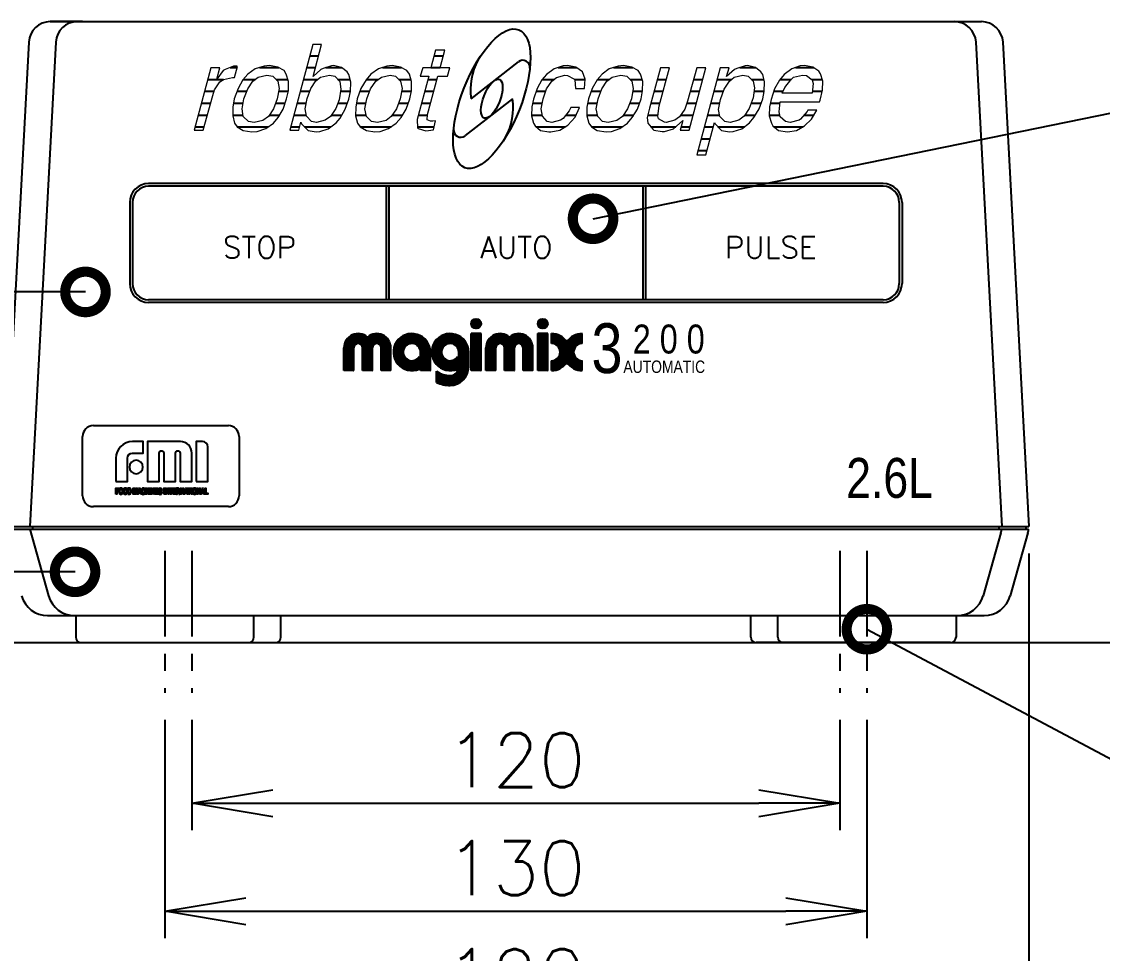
# Model space of a CAD drawing. Extents: x 115 to 2025, y 0 to 1377.
# Drawn here: x 290.4 to 490.5, y 107.9 to 280.5 of the extents above; entities that cross this region are included whole.
import ezdxf

# ---------------------------------------------------------------- set-up
doc = ezdxf.new("R2010")
doc.units = 0
doc.header["$LTSCALE"] = 0.5
doc.header["$PDMODE"] = 3
doc.linetypes.add('CENTER', pattern=[50.8, 31.75, -6.35, 6.35, -6.35])
doc.layers.get('0').update_dxf_attribs({"linetype": 'CONTINUOUS'})
doc.layers.get('DEFPOINTS').update_dxf_attribs({"linetype": 'CONTINUOUS'})
doc.layers.add('DANMEN', color=7, linetype='CONTINUOUS')
doc.layers.add('SUNPOU', color=7, linetype='CONTINUOUS')
doc.styles.add('BIGFONT', font='romans.shx', dxfattribs={"bigfont": 'bigfont'})
doc.styles.get("Standard").update_dxf_attribs({"font": 'ROMANS', "bigfont": 'EXTFONT.shx'})
doc.styles.add('STYLE1', font='swiss.ttf', dxfattribs={"bigfont": 'bigfont.shx'})
doc.dimstyles.get("Standard").update_dxf_attribs({"dimscale": 5, "dimtxt": 2, "dimasz": 3, "dimexe": 1, "dimexo": 1, "dimgap": 0.6, "dimtad": 3, "dimdec": 0, "dimzin": 1, "dimdsep": 46, "dimtxsty": 'STANDARD', "dimblk1": 'OPEN', "dimblk2": 'OPEN', "dimsah": 1, "dimcen": 1.5, "dimclrd": 7, "dimclre": 7, "dimclrt": 7, "dimadec": 0, "dimazin": 0, "dimtfac": 1, "dimtdec": 0, "dimtmove": 0, "dimatfit": 0, "dimldrblk": 'DOTSMALL', "dimfxl": 1, "dimtvp": 1, "dimtolj": 1, "dimtzin": 0, "dimarcsym": 0})
pattern_1 = [(45, (-3487.99966, 164.08559), (-0.067882251, 0.067882251), [])]

# ---------------------------------------------------------------- blocks, each defined once
blk = doc.blocks.new('_OPEN')
at = {"color": 0, "linetype": 'ByBlock'}
for p, q in [((-1, 0.167), (0, 0)), ((0, 0), (-1, -0.167)), ((0, 0), (-1, 0))]:
    blk.add_line(p, q, dxfattribs=at)
blk = doc.blocks.new('*D18')
at = {"layer": 'DEFPOINTS', "color": 0}
for p in [(286.91, 186.97), (476.9, 186.97), (476.9, 95.73)]:
    blk.add_point(p, dxfattribs=at)
at = {"layer": 'SUNPOU', "color": 7, "lineweight": -2}
for p, q in [((286.91, 181.97), (286.91, 90.73)), ((476.9, 181.97), (476.9, 90.73)), ((301.91, 95.73), (461.9, 95.73))]:
    blk.add_line(p, q, dxfattribs=at)
at = {"layer": 'SUNPOU', "color": 7, "lineweight": -2, "xscale": 15, "yscale": 15, "zscale": 15, "rotation": 180}
blk.add_blockref('_OPEN', (286.91, 95.73), dxfattribs=at)
at = {"layer": 'SUNPOU', "color": 7, "lineweight": -2, "xscale": 15, "yscale": 15, "zscale": 15}
blk.add_blockref('_OPEN', (476.9, 95.73), dxfattribs=at)
at = {"layer": 'SUNPOU', "color": 7, "insert": (381.9, 103.73), "char_height": 10, "attachment_point": 5}
blk.add_mtext('\\A1;190', dxfattribs=at)
blk = doc.blocks.new('_DotSmall')
at = {"color": 0, "linetype": 'ByBlock', "const_width": 0.5}
blk.add_lwpolyline([(-0.0625, 0, 1), (0.0625, 0, 1)], format="xyb", close=True, dxfattribs=at)
blk = doc.blocks.new('*D25')
at = {"layer": 'DEFPOINTS', "color": 0}
for p in [(316.9, 156.15), (446.9, 156.15), (446.9, 115.73)]:
    blk.add_point(p, dxfattribs=at)
at = {"layer": 'SUNPOU', "color": 7, "lineweight": -2}
for p, q in [((316.9, 151.15), (316.9, 110.73)), ((446.9, 151.15), (446.9, 110.73)), ((331.9, 115.73), (431.9, 115.73))]:
    blk.add_line(p, q, dxfattribs=at)
at = {"layer": 'SUNPOU', "color": 7, "lineweight": -2, "xscale": 15, "yscale": 15, "zscale": 15, "rotation": 180}
blk.add_blockref('_OPEN', (316.9, 115.73), dxfattribs=at)
at = {"layer": 'SUNPOU', "color": 7, "lineweight": -2, "xscale": 15, "yscale": 15, "zscale": 15}
blk.add_blockref('_OPEN', (446.9, 115.73), dxfattribs=at)
at = {"layer": 'SUNPOU', "color": 7, "insert": (381.9, 123.73), "char_height": 10, "attachment_point": 5}
blk.add_mtext('\\A1;130', dxfattribs=at)
blk = doc.blocks.new('*D28')
at = {"layer": 'DEFPOINTS', "color": 0}
for p in [(321.9, 156.15), (441.9, 156.15), (441.9, 135.73)]:
    blk.add_point(p, dxfattribs=at)
at = {"layer": 'SUNPOU', "color": 7, "lineweight": -2}
for p, q in [((321.9, 151.15), (321.9, 130.73)), ((441.9, 151.15), (441.9, 130.73)), ((336.9, 135.73), (426.9, 135.73))]:
    blk.add_line(p, q, dxfattribs=at)
at = {"layer": 'SUNPOU', "color": 7, "lineweight": -2, "xscale": 15, "yscale": 15, "zscale": 15, "rotation": 180}
blk.add_blockref('_OPEN', (321.9, 135.73), dxfattribs=at)
at = {"layer": 'SUNPOU', "color": 7, "lineweight": -2, "xscale": 15, "yscale": 15, "zscale": 15}
blk.add_blockref('_OPEN', (441.9, 135.73), dxfattribs=at)
at = {"layer": 'SUNPOU', "color": 7, "insert": (381.9, 143.73), "char_height": 10, "attachment_point": 5}
blk.add_mtext('\\A1;120', dxfattribs=at)

msp = doc.modelspace()

# ---------------------------------------------------------------- hatches: boundary and pattern name
h = msp.add_hatch()
h.set_pattern_fill('ANSI31', color=2, scale=0.768, style=0)
h.set_pattern_definition(pattern_1)
h.paths.add_polyline_path([(375.45, 224.53, 1), (373.62, 224.53, 1)])
h = msp.add_hatch()
h.set_pattern_fill('ANSI31', color=2, scale=0.768, style=0)
h.set_pattern_definition(pattern_1)
h.paths.add_polyline_path([(387.8, 224.53, 1), (385.97, 224.53, 1)])
h = msp.add_hatch()
h.set_pattern_fill('ANSI31', color=2, scale=0.768, style=0)
h.set_pattern_definition(pattern_1)
h.paths.add_polyline_path([(356.93, 220.07), (356.93, 215.84), (358.76, 215.84), (358.76, 220.07, 0.641408), (354.41, 222.06, 0.641408), (350.07, 220.07), (350.07, 215.84), (351.9, 215.84), (351.9, 220.07, -1), (353.5, 220.07), (353.5, 215.84), (355.33, 215.84), (355.33, 220.07, -1)])
h = msp.add_hatch()
h.set_pattern_fill('ANSI31', color=2, scale=0.768, style=0)
h.set_pattern_definition(pattern_1)
h.paths.add_polyline_path([(364.24, 219.27), (364.24, 215.84), (366.07, 215.84), (366.07, 219.27, 3.353267), (364.02, 216.13), (364.02, 218.45, -7.347209)])
h = msp.add_hatch()
h.set_pattern_fill('ANSI31', color=2, scale=0.768, style=0)
h.set_pattern_definition(pattern_1)
h.paths.add_polyline_path([(371.11, 216.13), (371.11, 218.45, -7.347209), (371.33, 219.27), (371.33, 216.53, -0.414214), (369.73, 214.93, -0.155597), (367.22, 215.73), (367.22, 213.63, 0.10529), (369.73, 213.1, 0.210473), (372.26, 214.21), (372.26, 221.59, 1.944141)])
h.paths.add_polyline_path([(372.26, 214.21, 0.187403), (373.16, 216.53), (373.16, 219.27, 0.187403), (372.26, 221.59)])
h = msp.add_hatch()
h.set_pattern_fill('ANSI31', color=2, scale=0.768, style=0)
h.set_pattern_definition(pattern_1)
h.paths.add_polyline_path([(375.45, 222.7), (373.62, 222.7), (373.62, 215.84), (375.45, 215.84)])
h = msp.add_hatch()
h.set_pattern_fill('ANSI31', color=2, scale=0.768, style=0)
h.set_pattern_definition(pattern_1)
h.paths.add_polyline_path([(383.23, 220.07), (383.23, 215.84), (385.05, 215.84), (385.05, 220.07, 0.641408), (380.71, 222.06, 0.641408), (376.36, 220.07), (376.36, 215.84), (378.19, 215.84), (378.19, 220.07, -1), (379.8, 220.07), (379.8, 215.84), (381.62, 215.84), (381.62, 220.07, -1)])
h = msp.add_hatch()
h.set_pattern_fill('ANSI31', color=2, scale=0.768, style=0)
h.set_pattern_definition(pattern_1)
h.paths.add_polyline_path([(387.8, 222.7), (385.97, 222.7), (385.97, 215.84), (387.8, 215.84)])
h = msp.add_hatch()
h.set_pattern_fill('ANSI31', color=2, scale=0.768, style=0)
h.set_pattern_definition(pattern_1)
h.paths.add_polyline_path([(388.49, 217.67), (388.49, 215.84, 0.251381), (391.34, 217.37, 0.251381), (394.2, 215.84), (394.2, 217.67, -1), (394.2, 220.87), (394.2, 222.7, 0.251381), (391.34, 221.17, 0.251381), (388.49, 222.7), (388.49, 220.87, -1)])

# ---------------------------------------------------------------- linework, layer by layer
at = {"color": 2}
for p, q in [((295.69, 280.47), (468.11, 280.47)), ((301.64, 280.47), (295.69, 280.47)), ((291.7, 276.68), (286.9, 186.97)), ((296.7, 276.68), (291.9, 186.97)), ((467.1, 276.68), (471.9, 186.97)), ((472.1, 276.68), (476.9, 186.97)), ((343.75, 274.15), (345.38, 274.15)), ((366.76, 274.15), (368.45, 274.15)), ((373.6, 266.19), (382.38, 273.04)), ((328.99, 271.95), (330.3, 271.95)), ((334.44, 271.95), (338.02, 271.95)), ((343.16, 271.95), (344.81, 271.95)), ((346.73, 271.95), (349.69, 271.95)), ((357.2, 271.95), (360.75, 271.95)), ((366.17, 271.95), (367.85, 271.95)), ((389.71, 271.95), (393.15, 271.95)), ((399.99, 271.95), (403.57, 271.95)), ((423.34, 271.95), (426.3, 271.95)), ((433.65, 271.95), (437.06, 271.95)), ((324.84, 269.76), (327.77, 269.76)), ((331.41, 269.76), (333.63, 269.76)), ((337.51, 269.76), (339.67, 269.76)), ((342.57, 269.76), (345.19, 269.76)), ((348.93, 269.76), (351.2, 269.76)), ((354.21, 269.76), (356.42, 269.76)), ((360.24, 269.76), (362.47, 269.76)), ((365.59, 269.76), (367.28, 269.76)), ((386.78, 269.76), (388.97, 269.76)), ((392.76, 269.76), (394.75, 269.76)), ((397.03, 269.76), (399.18, 269.76)), ((403.06, 269.76), (405.29, 269.76)), ((408.06, 269.76), (409.75, 269.76)), ((414.8, 269.76), (416.49, 269.76)), ((419.12, 269.76), (421.84, 269.76)), ((425.52, 269.76), (427.82, 269.76)), ((430.81, 269.76), (432.85, 269.76)), ((436.69, 269.76), (438.62, 269.76)), ((324.25, 267.56), (326.02, 267.56)), ((330.28, 267.56), (332.05, 267.56)), ((337.95, 267.56), (339.77, 267.56)), ((341.98, 267.56), (343.71, 267.56)), ((349.44, 267.56), (351.26, 267.56)), ((353.03, 267.56), (354.8, 267.56)), ((360.74, 267.56), (362.56, 267.56)), ((365, 267.56), (366.69, 267.56)), ((381.28, 266.19), (372.5, 259.35)), ((385.67, 267.56), (387.44, 267.56)), ((395.85, 267.56), (397.62, 267.56)), ((403.51, 267.56), (405.32, 267.56)), ((407.47, 267.56), (409.17, 267.56)), ((414.2, 267.56), (415.9, 267.56)), ((418.54, 267.56), (420.31, 267.56)), ((426.02, 267.56), (427.87, 267.56)), ((429.67, 267.56), (431.39, 267.56)), ((436.81, 267.56), (438.61, 267.56)), ((323.66, 265.37), (325.37, 265.37)), ((329.6, 265.37), (331.38, 265.37)), ((337.41, 265.37), (339.17, 265.37)), ((341.39, 265.37), (343.08, 265.37)), ((348.93, 265.37), (350.72, 265.37)), ((352.39, 265.37), (354.14, 265.37)), ((360.2, 265.37), (361.96, 265.37)), ((364.41, 265.37), (366.11, 265.37)), ((385, 265.37), (386.78, 265.37)), ((395.18, 265.37), (396.97, 265.37)), ((402.99, 265.37), (404.79, 265.37)), ((406.87, 265.37), (408.58, 265.37)), ((413.57, 265.37), (415.31, 265.37)), ((417.95, 265.37), (419.65, 265.37)), ((425.48, 265.37), (427.3, 265.37)), ((429.01, 265.37), (430.81, 265.37)), ((323.07, 263.17), (324.77, 263.17)), ((329.47, 263.17), (331.39, 263.17)), ((336.27, 263.17), (338.18, 263.17)), ((340.81, 263.17), (343.06, 263.17)), ((347.74, 263.17), (349.69, 263.17)), ((352.21, 263.17), (354.17, 263.17)), ((359.01, 263.17), (360.93, 263.17)), ((363.82, 263.17), (365.54, 263.17)), ((384.78, 263.17), (386.76, 263.17)), ((391.14, 263.17), (393.05, 263.17)), ((395.02, 263.17), (396.99, 263.17)), ((401.82, 263.17), (403.75, 263.17)), ((406.33, 263.17), (408.2, 263.17)), ((412.45, 263.17), (414.72, 263.17)), ((417.36, 263.17), (419.59, 263.17)), ((424.3, 263.17), (426.26, 263.17)), ((428.82, 263.17), (430.76, 263.17)), ((435.26, 263.17), (437.09, 263.17)), ((322.48, 260.98), (324.17, 260.98)), ((330.32, 260.98), (336.05, 260.98)), ((340.22, 260.98), (341.84, 260.98)), ((342.74, 260.98), (347.64, 260.98)), ((353.12, 260.98), (358.78, 260.98)), ((363.66, 260.98), (366.76, 260.98)), ((385.64, 260.98), (391.02, 260.98)), ((395.94, 260.98), (401.6, 260.98)), ((406.89, 260.98), (411.5, 260.98)), ((412.51, 260.98), (414.13, 260.98)), ((416.77, 260.98), (418.47, 260.98)), ((419.32, 260.98), (424.22, 260.98)), ((429.69, 260.98), (435.06, 260.98)), ((416.19, 258.78), (417.88, 258.78)), ((415.6, 256.59), (417.29, 256.59)), ((449.9, 250.47), (313.9, 250.47)), ((449.9, 249.97), (313.9, 249.97)), ((357.9, 249.97), (357.9, 228.97)), ((358.4, 249.97), (358.4, 228.97)), ((405.4, 249.97), (405.4, 228.97)), ((405.9, 249.97), (405.9, 228.97)), ((310.4, 246.97), (310.4, 231.97)), ((310.9, 246.97), (310.9, 231.97)), ((452.9, 246.97), (452.9, 231.97)), ((453.4, 246.97), (453.4, 231.97)), ((449.9, 228.97), (313.9, 228.97)), ((449.9, 228.47), (313.9, 228.47)), ((373.62, 215.84), (373.62, 222.7)), ((375.45, 222.7), (373.62, 222.7)), ((375.45, 215.84), (375.45, 222.7)), ((385.97, 215.84), (385.97, 222.7)), ((387.8, 222.7), (385.97, 222.7)), ((387.8, 215.84), (387.8, 222.7)), ((388.49, 220.87), (388.49, 222.7)), ((394.2, 220.87), (394.2, 222.7)), ((350.07, 215.84), (350.07, 220.07)), ((351.9, 215.84), (351.9, 220.07)), ((353.5, 215.84), (353.5, 220.07)), ((355.33, 215.84), (355.33, 220.07)), ((356.93, 215.84), (356.93, 220.07)), ((358.76, 215.84), (358.76, 220.07)), ((364.02, 216.13), (364.02, 218.45)), ((364.24, 215.84), (364.24, 219.27)), ((366.07, 215.84), (366.07, 219.27)), ((371.11, 216.13), (371.11, 218.45)), ((371.33, 216.53), (371.33, 219.27)), ((373.16, 216.53), (373.16, 219.27)), ((376.36, 215.84), (376.36, 220.07)), ((378.19, 215.84), (378.19, 220.07)), ((379.8, 215.84), (379.8, 220.07)), ((381.62, 215.84), (381.62, 220.07)), ((383.23, 215.84), (383.23, 220.07)), ((385.05, 215.84), (385.05, 220.07)), ((388.49, 215.84), (388.49, 217.67)), ((394.2, 215.84), (394.2, 217.67)), ((351.9, 215.84), (350.07, 215.84)), ((355.33, 215.84), (353.5, 215.84)), ((358.76, 215.84), (356.93, 215.84)), ((366.07, 215.84), (364.24, 215.84)), ((367.22, 213.63), (367.22, 215.73)), ((375.45, 215.84), (373.62, 215.84)), ((378.19, 215.84), (376.36, 215.84)), ((381.62, 215.84), (379.8, 215.84)), ((385.05, 215.84), (383.23, 215.84)), ((387.8, 215.84), (385.97, 215.84)), ((303.66, 205.66), (328.66, 205.66)), ((301.66, 192.66), (301.66, 203.66)), ((330.66, 203.66), (330.66, 192.66)), ((328.66, 190.66), (303.66, 190.66)), ((286.91, 186.97), (476.9, 186.97)), ((286.95, 186.47), (476.85, 186.47)), ((291.9, 186.47), (295.38, 174.12)), ((471.72, 185.81), (468.43, 174.12)), ((476.72, 185.81), (473.43, 174.12)), ((295.19, 170.47), (468.61, 170.47)), ((300.4, 170.47), (300.4, 166.47)), ((333.4, 166.47), (333.4, 170.47)), ((338.4, 166.47), (338.4, 170.47)), ((425.4, 166.47), (425.4, 170.47)), ((430.4, 166.47), (430.4, 170.47)), ((463.4, 170.47), (463.4, 166.47)), ((147.73, 165.47), (986.17, 165.47)), ((301.4, 165.47), (337.4, 165.47)), ((462.4, 165.47), (426.4, 165.47))]:
    msp.add_line(p, q, dxfattribs=at)
at = {"color": 2, "lineweight": 0}
for points in [[(345.93, 276.24), (344.31, 276.24), (340.06, 260.39), (341.68, 260.39), (342.08, 261.88), (342.22, 261.54), (343.16, 260.53), (343.43, 260.33), (344.92, 260.06), (345.59, 260.12), (347.14, 260.6), (348.63, 261.74), (349.37, 262.62), (350.31, 264.24), (350.99, 266.13), (351.26, 267.54), (351.32, 269.23), (350.99, 270.65), (350.65, 271.18), (349.64, 271.99), (348.15, 272.33), (347.75, 272.26), (346.2, 271.79), (345.79, 271.59), (344.38, 270.31)], [(365.76, 270.38), (363.6, 262.35), (363.66, 260.8), (363.8, 260.66), (365.22, 260.26), (366.63, 260.46), (367.04, 262.08), (366.5, 262.01), (366.09, 262.01), (365.49, 262.28), (365.55, 263.29), (367.44, 270.38), (369.26, 270.38), (369.67, 271.93), (367.85, 271.93), (368.72, 275.16), (367.04, 275.16), (366.16, 271.93), (364.68, 271.93), (364.2, 270.38)], [(330.22, 272.2), (329.61, 272.2), (328.06, 271.59), (327.72, 271.39), (326.51, 269.84), (327.05, 271.93), (325.43, 271.93), (322.33, 260.39), (324.01, 260.39), (325.76, 266.8), (326.1, 267.81), (327.11, 269.3), (327.79, 269.77), (329.41, 270.11), (329.81, 270.11), (330.35, 272.13)], [(336.28, 272.33), (335.27, 272.2), (333.65, 271.72), (332.24, 270.71), (331.36, 269.7), (330.49, 268.08), (329.74, 266.19), (329.47, 264.64), (329.47, 263.02), (329.81, 261.68), (330.28, 261), (331.43, 260.33), (332.98, 260.06), (333.99, 260.12), (335.61, 260.66), (337.03, 261.68), (337.9, 262.69), (338.78, 264.24), (339.45, 266.19), (339.79, 267.68), (339.79, 269.36), (339.39, 270.71), (338.98, 271.39), (337.84, 272.06)], [(359.01, 272.33), (358, 272.2), (356.45, 271.72), (355.03, 270.71), (354.16, 269.7), (353.21, 268.08), (352.54, 266.19), (352.27, 264.64), (352.2, 263.02), (352.6, 261.68), (353.08, 261), (354.22, 260.33), (355.77, 260.06), (356.79, 260.12), (358.34, 260.66), (359.75, 261.68), (360.63, 262.69), (361.57, 264.24), (362.25, 266.19), (362.59, 267.68), (362.59, 269.36), (362.18, 270.71), (361.71, 271.39), (360.56, 272.06)], [(393, 272.06), (391.45, 272.33), (390.64, 272.26), (389.02, 271.72), (387.6, 270.65), (386.73, 269.7), (385.85, 268.08), (385.18, 266.13), (384.84, 264.71), (384.77, 263.02), (385.18, 261.68), (385.45, 261.14), (386.46, 260.33), (388.01, 260.06), (388.35, 260.06), (390.03, 260.39), (391.52, 261.27), (392.87, 262.75), (393.67, 264.58), (392.06, 264.58), (391.79, 263.97), (390.64, 262.55), (390.17, 262.22), (388.55, 261.81), (387.67, 261.95), (386.8, 262.96), (386.59, 264.31), (386.93, 266.19), (387.6, 268.01), (388.55, 269.43), (389.43, 270.11), (390.98, 270.58), (391.45, 270.51), (392.66, 269.9), (392.8, 269.7), (392.93, 268.08), (394.62, 268.08), (394.75, 269.84), (394.21, 271.18)], [(401.83, 272.33), (400.82, 272.2), (399.2, 271.72), (397.86, 270.71), (396.98, 269.7), (396.03, 268.08), (395.36, 266.19), (395.02, 264.64), (395.02, 263.02), (395.43, 261.68), (395.9, 261), (396.98, 260.33), (398.6, 260.06), (399.61, 260.12), (401.16, 260.66), (402.58, 261.68), (403.45, 262.69), (404.4, 264.24), (405.07, 266.19), (405.34, 267.68), (405.41, 269.36), (405, 270.71), (404.53, 271.39), (403.39, 272.06)], [(421.39, 271.93), (419.71, 271.93), (415.39, 255.81), (417.08, 255.81), (418.69, 261.81), (418.83, 261.54), (419.71, 260.53), (419.98, 260.33), (421.46, 260.06), (422.13, 260.12), (423.75, 260.6), (425.17, 261.74), (425.98, 262.69), (426.92, 264.31), (427.6, 266.19), (427.87, 267.54), (427.93, 269.3), (427.6, 270.65), (427.26, 271.18), (426.25, 271.99), (424.76, 272.33), (424.36, 272.26), (422.81, 271.79), (422.4, 271.59), (420.92, 270.31)], [(438.66, 267.75), (438.72, 269.43), (438.32, 270.78), (437.98, 271.32), (436.9, 272.06), (435.35, 272.33), (434.54, 272.26), (432.99, 271.72), (431.57, 270.65), (430.7, 269.63), (429.82, 268.01), (429.15, 266.06), (428.88, 264.71), (428.81, 263.02), (429.21, 261.68), (429.48, 261.14), (430.56, 260.33), (432.18, 260.06), (433.87, 260.33), (435.35, 261.14), (436.63, 262.42), (437.64, 264.1), (435.96, 264.1), (435.82, 263.83), (434.61, 262.42), (434.34, 262.22), (432.72, 261.81), (431.84, 261.95), (430.83, 262.82), (430.63, 263.77), (430.83, 265.59), (438.12, 265.59), (438.25, 265.92)], [(333.45, 261.81), (332.37, 261.95), (331.43, 262.89), (331.23, 264.31), (331.5, 266.19), (332.24, 268.01), (333.18, 269.43), (334.19, 270.17), (335.81, 270.58), (336.89, 270.38), (337.84, 269.43), (338.04, 268.08), (337.7, 266.19), (337.03, 264.31), (336.08, 262.89), (335.07, 262.15)], [(345.73, 270.17), (347.41, 270.58), (348.36, 270.38), (349.3, 269.36), (349.5, 267.95), (349.17, 265.99), (348.56, 264.37), (347.55, 262.89), (346.6, 262.22), (344.98, 261.81), (344.04, 261.95), (343.1, 262.96), (342.89, 264.31), (343.23, 266.26), (343.91, 268.08), (344.85, 269.5)], [(356.25, 261.81), (355.17, 261.95), (354.22, 262.89), (353.95, 264.31), (354.29, 266.19), (354.97, 268.01), (355.98, 269.43), (356.99, 270.17), (358.61, 270.58), (359.62, 270.38), (360.56, 269.43), (360.83, 268.08), (360.49, 266.19), (359.82, 264.31), (358.81, 262.89), (357.86, 262.15)], [(399, 261.81), (397.92, 261.95), (397.05, 262.89), (396.78, 264.31), (397.11, 266.19), (397.79, 268.01), (398.73, 269.43), (399.74, 270.17), (401.36, 270.58), (402.44, 270.38), (403.39, 269.43), (403.59, 268.08), (403.32, 266.19), (402.58, 264.31), (401.63, 262.89), (400.62, 262.15)], [(408.65, 271.93), (406.62, 264.44), (406.22, 262.69), (406.35, 261.68), (407.23, 260.53), (407.43, 260.39), (408.98, 260.12), (409.45, 260.12), (411.07, 260.6), (412.83, 262.15), (412.35, 260.39), (413.97, 260.39), (417.08, 271.93), (415.39, 271.93), (413.7, 265.72), (413.16, 264.24), (412.22, 262.82), (411.34, 262.22), (409.72, 261.81), (409.45, 261.88), (408.31, 262.49), (408.17, 262.96), (408.44, 264.85), (410.33, 271.93)], [(422.34, 270.17), (423.95, 270.58), (424.9, 270.38), (425.84, 269.43), (426.11, 268.22), (425.84, 266.33), (425.1, 264.37), (424.16, 262.96), (423.21, 262.22), (421.59, 261.81), (420.58, 261.95), (419.64, 262.89), (419.44, 264.17), (419.77, 266.06), (420.45, 267.95), (421.46, 269.43)], [(431.24, 267.21), (431.71, 268.28), (432.79, 269.7), (433.33, 270.17), (434.95, 270.58), (435.69, 270.51), (436.77, 269.7), (436.97, 269.03), (436.77, 267.21)]]:
    msp.add_lwpolyline(points, close=True, dxfattribs=at)
at = {"color": 2}
for points in [[(307.84, 192.95), (307.84, 194.05), (308.36, 194.05), (308.36, 193.85), (307.99, 193.85), (307.99, 193.61), (308.31, 193.61), (308.31, 193.41), (307.99, 193.41), (307.99, 192.95), (307.84, 192.95)], [(311.62, 192.95), (311.62, 193.87), (311.62, 193.87), (311.48, 192.95), (311.33, 192.95), (311.2, 193.87), (311.2, 193.87), (311.2, 192.95), (311.05, 192.95), (311.05, 194.05), (311.28, 194.05), (311.41, 193.18), (311.41, 193.18), (311.54, 194.05), (311.76, 194.05), (311.76, 192.95), (311.62, 192.95)], [(312.38, 192.95), (312.33, 193.18), (312.06, 193.18), (312.01, 192.95), (311.85, 192.95), (312.11, 194.05), (312.29, 194.05), (312.55, 192.95), (312.38, 192.95)], [(312.11, 193.37), (312.29, 193.37), (312.2, 193.8), (312.2, 193.8), (312.11, 193.37)], [(313.77, 192.95), (313.77, 193.44), (313.49, 193.44), (313.49, 192.95), (313.34, 192.95), (313.34, 194.05), (313.49, 194.05), (313.49, 193.63), (313.77, 193.63), (313.77, 194.05), (313.93, 194.05), (313.93, 192.95), (313.77, 192.95)], [(314.06, 192.95), (314.06, 194.05), (314.22, 194.05), (314.22, 192.95), (314.06, 192.95)], [(314.79, 192.95), (314.5, 193.73), (314.49, 193.73), (314.49, 192.95), (314.35, 192.95), (314.35, 194.05), (314.51, 194.05), (314.8, 193.28), (314.8, 193.28), (314.8, 194.05), (314.95, 194.05), (314.95, 192.95), (314.79, 192.95)], [(315.09, 192.95), (315.09, 194.05), (315.63, 194.05), (315.63, 193.85), (315.24, 193.85), (315.24, 193.62), (315.6, 193.62), (315.6, 193.43), (315.24, 193.43), (315.24, 193.15), (315.65, 193.15), (315.65, 192.95), (315.09, 192.95)], [(316.72, 192.95), (316.72, 194.05), (316.88, 194.05), (316.88, 192.95), (316.72, 192.95)], [(317.46, 192.95), (317.16, 193.73), (317.16, 193.73), (317.16, 192.95), (317.01, 192.95), (317.01, 194.05), (317.17, 194.05), (317.46, 193.28), (317.47, 193.28), (317.47, 194.05), (317.61, 194.05), (317.61, 192.95), (317.46, 192.95)], [(317.91, 192.95), (317.91, 193.85), (317.69, 193.85), (317.69, 194.05), (318.29, 194.05), (318.29, 193.85), (318.07, 193.85), (318.07, 192.95), (317.91, 192.95)], [(318.38, 192.95), (318.38, 194.05), (318.92, 194.05), (318.92, 193.85), (318.53, 193.85), (318.53, 193.62), (318.88, 193.62), (318.88, 193.43), (318.53, 193.43), (318.53, 193.15), (318.93, 193.15), (318.93, 192.95), (318.38, 192.95)], [(320.23, 192.95), (319.93, 193.73), (319.93, 193.73), (319.93, 192.95), (319.79, 192.95), (319.79, 194.05), (319.95, 194.05), (320.24, 193.28), (320.24, 193.28), (320.24, 194.05), (320.38, 194.05), (320.38, 192.95), (320.23, 192.95)], [(321, 192.95), (320.95, 193.18), (320.68, 193.18), (320.63, 192.95), (320.47, 192.95), (320.73, 194.05), (320.91, 194.05), (321.17, 192.95), (321, 192.95)], [(320.72, 193.37), (320.91, 193.37), (320.82, 193.8), (320.82, 193.8), (320.72, 193.37)], [(321.33, 192.95), (321.33, 193.85), (321.11, 193.85), (321.11, 194.05), (321.7, 194.05), (321.7, 193.85), (321.48, 193.85), (321.48, 192.95), (321.33, 192.95)], [(321.78, 192.95), (321.78, 194.05), (321.93, 194.05), (321.93, 192.95), (321.78, 192.95)], [(323.31, 192.95), (323.01, 193.73), (323.01, 193.73), (323.01, 192.95), (322.86, 192.95), (322.86, 194.05), (323.02, 194.05), (323.31, 193.28), (323.32, 193.28), (323.32, 194.05), (323.46, 194.05), (323.46, 192.95), (323.31, 192.95)], [(324.08, 192.95), (324.03, 193.18), (323.76, 193.18), (323.71, 192.95), (323.55, 192.95), (323.81, 194.05), (323.99, 194.05), (324.24, 192.95), (324.08, 192.95)], [(323.8, 193.37), (323.99, 193.37), (323.9, 193.8), (323.89, 193.8), (323.8, 193.37)], [(324.34, 192.95), (324.34, 194.05), (324.49, 194.05), (324.49, 193.15), (324.86, 193.15), (324.86, 192.95), (324.34, 192.95)]]:
    msp.add_lwpolyline(points, dxfattribs=at)
for centre in [(374.54, 224.53), (386.88, 224.53)]:
    msp.add_circle(centre, 0.915, dxfattribs=at)
for centre, radius, start, end in [((295.69, 276.47), 4, 90, 176.939), ((300.69, 276.47), 4, 90, 176.939), ((463.11, 276.47), 4, 3.061, 90), ((468.11, 276.47), 4, 3.061, 90), ((384.83, 267.86), 11.35, 151.1947, 188.4182), ((383.19, 272), 1.32, 354.1738, 127.9302), ((370.05, 264.53), 11.35, 331.1947, 8.4182), ((371.69, 260.39), 1.32, 174.1738, 307.9302), ((313.9, 246.97), 3.5, 90, 180), ((449.9, 246.97), 3.5, 0, 90), ((313.9, 246.97), 3, 90, 180), ((449.9, 246.97), 3, 0, 90), ((313.9, 231.97), 3.5, 180, 270), ((313.9, 231.97), 3, 180, 270), ((449.9, 231.97), 3.5, 270, 0), ((449.9, 231.97), 3, 270, 0), ((352.7, 220.07), 2.63, 49.2943, 180), ((356.13, 220.07), 2.63, 0, 130.7057), ((362.64, 219.27), 3.43, 0, 293.5782), ((369.73, 219.27), 3.43, 0, 293.5782), ((378.99, 220.07), 2.63, 49.2943, 180), ((382.42, 220.07), 2.63, 0, 130.7057), ((388.49, 219.27), 3.43, 33.5573, 90), ((394.2, 219.27), 3.43, 90, 146.4427), ((352.7, 220.07), 0.8, 0, 180), ((356.13, 220.07), 0.8, 0, 180), ((362.64, 219.27), 1.6, 0, 328.9973), ((369.73, 219.27), 1.6, 0, 328.9973), ((378.99, 220.07), 0.8, 0, 180), ((382.42, 220.07), 0.8, 0, 180), ((388.49, 219.27), 1.6, 270, 90), ((394.2, 219.27), 1.6, 90, 270), ((369.73, 216.53), 1.6, 270, 0), ((369.73, 216.53), 3.43, 270, 0), ((388.49, 219.27), 3.43, 270, 326.4427), ((394.2, 219.27), 3.43, 213.5573, 270), ((369.73, 219.27), 4.34, 234.6235, 270), ((369.73, 219.27), 6.17, 245.9579, 270), ((303.66, 203.66), 2, 90, 180), ((328.66, 203.66), 2, 0, 90), ((303.66, 192.66), 2, 180, 270), ((328.66, 192.66), 2, 270, 0), ((296.9, 187.16), 4.5, 182.4166, 188.8169), ((466.9, 187.16), 4.5, 351.1831, 357.5834), ((466.9, 187.16), 5, 344.2914, 352.0708), ((466.9, 187.16), 5, 344.2914, 352.0708), ((471.9, 187.16), 4.5, 351.1831, 357.5834), ((471.9, 187.16), 5, 344.2914, 352.0708), ((471.9, 187.16), 5, 344.2914, 352.0708), ((295.19, 175.47), 5, 195.7086, 270), ((300.19, 175.47), 5, 195.7086, 270), ((463.61, 175.47), 5, 270, 344.2914), ((468.61, 175.47), 5, 270, 344.2914), ((301.4, 166.47), 1, 180, 270), ((332.4, 166.47), 1, 270, 0), ((337.4, 166.47), 1, 270, 0), ((426.4, 166.47), 1, 180, 270), ((431.4, 166.47), 1, 180, 270), ((462.4, 166.47), 1, 270, 0)]:
    msp.add_arc(centre, radius, start, end, dxfattribs=at)
for major_axis in [(-5.02, -12.77), (-1.4, -3.57)]:
    msp.add_ellipse((377.44, 266.19), major_axis=major_axis, ratio=0.400039, dxfattribs=at)
for points, knots in [([(307.84, 195.29), (307.84, 195.29), (307.84, 199.61), (307.84, 199.61), (307.84, 201.31), (309.22, 202.7), (310.93, 202.7), (310.93, 202.7), (312.86, 202.7), (312.86, 202.7), (312.86, 202.7), (312.86, 200.57), (312.86, 200.57), (312.86, 200.57), (310.93, 200.57), (310.93, 200.57), (310.4, 200.57), (309.97, 200.14), (309.97, 199.61), (309.97, 199.61), (309.97, 195.29), (309.97, 195.29), (309.97, 195.29), (307.84, 195.29), (307.84, 195.29)], [0, 0, 0, 0, 1, 1, 1, 2, 2, 2, 3, 3, 3, 4, 4, 4, 5, 5, 5, 6, 6, 6, 7, 7, 7, 8, 8, 8, 8]), ([(321.87, 195.29), (321.87, 195.29), (319.72, 195.29), (319.72, 195.29), (319.72, 195.29), (319.72, 200.57), (319.72, 200.57), (319.72, 200.8), (319.53, 200.99), (319.3, 200.99), (319.07, 200.99), (318.89, 200.8), (318.89, 200.57), (318.89, 200.57), (318.89, 195.29), (318.89, 195.29), (318.89, 195.29), (316.71, 195.29), (316.71, 195.29), (316.71, 195.29), (316.71, 200.57), (316.71, 200.57), (316.71, 200.8), (316.52, 200.99), (316.29, 200.99), (316.06, 200.99), (315.87, 200.8), (315.87, 200.57), (315.87, 200.57), (315.87, 195.29), (315.87, 195.29), (315.87, 195.29), (313.69, 195.29), (313.69, 195.29), (313.69, 195.29), (313.69, 202.7), (313.69, 202.7), (313.69, 202.7), (316.83, 202.7), (316.83, 202.7), (316.83, 202.7), (319.77, 202.7), (319.77, 202.7), (320.94, 202.7), (321.9, 201.75), (321.9, 200.57), (321.9, 200.57), (321.9, 200.37), (321.9, 200.37), (321.9, 200.05), (321.9, 195.29), (321.9, 195.29), (321.9, 195.29), (321.87, 195.29), (321.87, 195.29)], [0, 0, 0, 0, 1, 1, 1, 2, 2, 2, 3, 3, 3, 4, 4, 4, 5, 5, 5, 6, 6, 6, 7, 7, 7, 8, 8, 8, 9, 9, 9, 10, 10, 10, 11, 11, 11, 12, 12, 12, 13, 13, 13, 14, 14, 14, 15, 15, 15, 16, 16, 16, 17, 17, 17, 18, 18, 18, 18]), ([(322.72, 195.29), (322.72, 195.29), (322.72, 202.71), (322.72, 202.71), (322.72, 202.71), (323.89, 202.71), (323.89, 202.71), (324.43, 202.71), (324.86, 202.27), (324.86, 201.74), (324.86, 201.74), (324.86, 195.29), (324.86, 195.29), (324.86, 195.29), (322.72, 195.29), (322.72, 195.29)], [0, 0, 0, 0, 1, 1, 1, 2, 2, 2, 3, 3, 3, 4, 4, 4, 5, 5, 5, 5]), ([(310.33, 197.99), (310.33, 198.68), (310.89, 199.24), (311.58, 199.24), (312.27, 199.24), (312.83, 198.68), (312.83, 197.99), (312.83, 197.3), (312.27, 196.74), (311.58, 196.74), (310.89, 196.74), (310.33, 197.3), (310.33, 197.99)], [0, 0, 0, 0, 1, 1, 1, 2, 2, 2, 3, 3, 3, 4, 4, 4, 4]), ([(308.42, 193.5), (308.42, 194.01), (308.68, 194.08), (308.78, 194.08), (308.87, 194.08), (309.13, 194.01), (309.13, 193.5), (309.13, 192.99), (308.87, 192.92), (308.78, 192.92), (308.68, 192.92), (308.42, 192.99), (308.42, 193.5)], [0, 0, 0, 0, 1, 1, 1, 2, 2, 2, 3, 3, 3, 4, 4, 4, 4]), ([(308.58, 193.5), (308.58, 193.19), (308.69, 193.12), (308.78, 193.12), (308.86, 193.12), (308.97, 193.19), (308.97, 193.5), (308.97, 193.81), (308.86, 193.88), (308.78, 193.88), (308.69, 193.88), (308.58, 193.81), (308.58, 193.5)], [0, 0, 0, 0, 1, 1, 1, 2, 2, 2, 3, 3, 3, 4, 4, 4, 4]), ([(309.22, 193.5), (309.22, 194.01), (309.47, 194.08), (309.57, 194.08), (309.67, 194.08), (309.92, 194.01), (309.92, 193.5), (309.92, 192.99), (309.67, 192.92), (309.57, 192.92), (309.47, 192.92), (309.22, 192.99), (309.22, 193.5)], [0, 0, 0, 0, 1, 1, 1, 2, 2, 2, 3, 3, 3, 4, 4, 4, 4]), ([(309.37, 193.5), (309.37, 193.19), (309.49, 193.12), (309.57, 193.12), (309.65, 193.12), (309.77, 193.19), (309.77, 193.5), (309.77, 193.81), (309.65, 193.88), (309.57, 193.88), (309.49, 193.88), (309.37, 193.81), (309.37, 193.5)], [0, 0, 0, 0, 1, 1, 1, 2, 2, 2, 3, 3, 3, 4, 4, 4, 4]), ([(310.04, 192.95), (310.04, 192.95), (310.04, 194.05), (310.04, 194.05), (310.04, 194.05), (310.37, 194.05), (310.37, 194.05), (310.61, 194.05), (310.66, 193.73), (310.66, 193.53), (310.66, 193.29), (310.6, 192.95), (310.36, 192.95), (310.36, 192.95), (310.04, 192.95), (310.04, 192.95)], [0, 0, 0, 0, 1, 1, 1, 2, 2, 2, 3, 3, 3, 4, 4, 4, 5, 5, 5, 5]), ([(310.19, 193.14), (310.19, 193.14), (310.34, 193.14), (310.34, 193.14), (310.47, 193.14), (310.51, 193.33), (310.51, 193.51), (310.51, 193.83), (310.4, 193.86), (310.34, 193.86), (310.34, 193.86), (310.19, 193.86), (310.19, 193.86), (310.19, 193.86), (310.19, 193.14), (310.19, 193.14)], [0, 0, 0, 0, 1, 1, 1, 2, 2, 2, 3, 3, 3, 4, 4, 4, 5, 5, 5, 5]), ([(312.57, 193.5), (312.57, 193.88), (312.72, 194.08), (312.91, 194.08), (313.13, 194.08), (313.22, 193.85), (313.22, 193.69), (313.22, 193.69), (313.07, 193.69), (313.07, 193.69), (313.06, 193.75), (313.04, 193.88), (312.91, 193.88), (312.84, 193.88), (312.73, 193.8), (312.73, 193.5), (312.73, 193.3), (312.78, 193.12), (312.91, 193.12), (312.99, 193.12), (313.05, 193.19), (313.07, 193.33), (313.07, 193.33), (313.22, 193.33), (313.22, 193.33), (313.19, 193.09), (313.09, 192.92), (312.91, 192.92), (312.71, 192.92), (312.57, 193.12), (312.57, 193.5)], [0, 0, 0, 0, 1, 1, 1, 2, 2, 2, 3, 3, 3, 4, 4, 4, 5, 5, 5, 6, 6, 6, 7, 7, 7, 8, 8, 8, 9, 9, 9, 10, 10, 10, 10]), ([(315.74, 193.29), (315.74, 193.29), (315.88, 193.29), (315.88, 193.29), (315.88, 193.23), (315.9, 193.11), (316.04, 193.11), (316.11, 193.11), (316.19, 193.14), (316.19, 193.25), (316.19, 193.34), (316.14, 193.36), (316.06, 193.39), (316.06, 193.39), (315.98, 193.42), (315.98, 193.42), (315.86, 193.46), (315.75, 193.5), (315.75, 193.74), (315.75, 193.86), (315.79, 194.08), (316.03, 194.08), (316.25, 194.08), (316.31, 193.86), (316.31, 193.72), (316.31, 193.72), (316.17, 193.72), (316.17, 193.72), (316.16, 193.77), (316.15, 193.89), (316.02, 193.89), (315.96, 193.89), (315.89, 193.85), (315.89, 193.76), (315.89, 193.67), (315.94, 193.65), (315.97, 193.64), (315.97, 193.64), (316.15, 193.58), (316.15, 193.58), (316.25, 193.54), (316.34, 193.48), (316.34, 193.28), (316.34, 192.95), (316.11, 192.92), (316.05, 192.92), (315.78, 192.92), (315.74, 193.15), (315.74, 193.29)], [0, 0, 0, 0, 1, 1, 1, 2, 2, 2, 3, 3, 3, 4, 4, 4, 5, 5, 5, 6, 6, 6, 7, 7, 7, 8, 8, 8, 9, 9, 9, 10, 10, 10, 11, 11, 11, 12, 12, 12, 13, 13, 13, 14, 14, 14, 15, 15, 15, 16, 16, 16, 16]), ([(319.5, 192.95), (319.49, 193), (319.48, 193.06), (319.48, 193.17), (319.48, 193.32), (319.48, 193.38), (319.36, 193.38), (319.36, 193.38), (319.21, 193.38), (319.21, 193.38), (319.21, 193.38), (319.21, 192.95), (319.21, 192.95), (319.21, 192.95), (319.06, 192.95), (319.06, 192.95), (319.06, 192.95), (319.06, 194.05), (319.06, 194.05), (319.06, 194.05), (319.43, 194.05), (319.43, 194.05), (319.62, 194.05), (319.66, 193.83), (319.66, 193.74), (319.66, 193.62), (319.62, 193.51), (319.54, 193.48), (319.6, 193.44), (319.64, 193.4), (319.64, 193.2), (319.64, 193.04), (319.64, 193), (319.67, 192.98), (319.67, 192.98), (319.67, 192.95), (319.67, 192.95), (319.67, 192.95), (319.5, 192.95), (319.5, 192.95)], [0, 0, 0, 0, 1, 1, 1, 2, 2, 2, 3, 3, 3, 4, 4, 4, 5, 5, 5, 6, 6, 6, 7, 7, 7, 8, 8, 8, 9, 9, 9, 10, 10, 10, 11, 11, 11, 12, 12, 12, 13, 13, 13, 13]), ([(319.21, 193.57), (319.21, 193.57), (319.39, 193.57), (319.39, 193.57), (319.47, 193.57), (319.5, 193.61), (319.5, 193.71), (319.5, 193.77), (319.49, 193.86), (319.4, 193.86), (319.4, 193.86), (319.21, 193.86), (319.21, 193.86), (319.21, 193.86), (319.21, 193.57), (319.21, 193.57)], [0, 0, 0, 0, 1, 1, 1, 2, 2, 2, 3, 3, 3, 4, 4, 4, 5, 5, 5, 5]), ([(322.04, 193.5), (322.04, 194.01), (322.3, 194.08), (322.4, 194.08), (322.49, 194.08), (322.75, 194.01), (322.75, 193.5), (322.75, 192.99), (322.49, 192.92), (322.4, 192.92), (322.3, 192.92), (322.04, 192.99), (322.04, 193.5)], [0, 0, 0, 0, 1, 1, 1, 2, 2, 2, 3, 3, 3, 4, 4, 4, 4]), ([(322.2, 193.5), (322.2, 193.19), (322.31, 193.12), (322.4, 193.12), (322.48, 193.12), (322.59, 193.19), (322.59, 193.5), (322.59, 193.81), (322.48, 193.88), (322.4, 193.88), (322.31, 193.88), (322.2, 193.81), (322.2, 193.5)], [0, 0, 0, 0, 1, 1, 1, 2, 2, 2, 3, 3, 3, 4, 4, 4, 4])]:
    msp.add_open_spline(points, degree=3, knots=knots, dxfattribs=at)
at = {"layer": 'DANMEN', "color": 2, "linetype": 'CENTER'}
for p, q in [((316.9, 182.46), (316.9, 156.15)), ((321.9, 182.46), (321.9, 156.15)), ((441.9, 182.46), (441.9, 156.15)), ((446.9, 182.46), (446.9, 156.15))]:
    msp.add_line(p, q, dxfattribs=at)

# ---------------------------------------------------------------- texts
at = {"color": 2, "style": 'BIGFONT'}
for s, p in [('STOP', (327.65, 236.67)), ('AUTO', (375.3, 236.67)), ('PULSE', (420.6, 236.67))]:
    msp.add_text(s, height=4, dxfattribs=at).set_placement(p)
at = {"color": 2, "style": 'STYLE1', "width": 0.8}
for s, height, p in [('3', 9.23, (395.9, 215.38)), ('2 0 0', 5.36, (403.55, 219.01)), ('AUTOMATIC ', 2.3, (401.81, 215.41)), ('2.6L', 7.384, (443.07, 192.28))]:
    msp.add_text(s, height=height, dxfattribs=at).set_placement(p)

# ---------------------------------------------------------------- dimensions: what is measured, and where the dimension line sits
at = {"layer": 'SUNPOU'}
for base, p1, p2, picture, middle in [((476.9, 95.73), (286.91, 186.97), (476.9, 186.97), '*D18', (381.9, 95.73)), ((441.9, 135.73), (321.9, 156.15), (441.9, 156.15), '*D28', (381.9, 135.73))]:
    dim = msp.add_linear_dim(base=base, p1=p1, p2=p2, dimstyle='STANDARD', override={"dimtol": 0, "dimlim": 0, "dimtp": 0, "dimtm": 0, "dimtfac": 1, "dimtdec": 1, "dimtmove": 0, "dimtolj": 1, "dimtzin": 0}, dxfattribs=at)
    dim.commit()
    dim.dimension.update_dxf_attribs({"geometry": picture, "text_midpoint": middle, "dimtype": 160})
dim = msp.add_linear_dim(base=(446.9, 115.73), p1=(316.9, 156.15), p2=(446.9, 156.15), dimstyle='STANDARD', override={"dimtol": 0, "dimlim": 0, "dimtp": 0, "dimtm": 0, "dimtfac": 1, "dimtdec": 1, "dimtmove": 0, "dimtolj": 1, "dimtzin": 0}, dxfattribs=at)
dim.commit()
dim.dimension.update_dxf_attribs({"geometry": '*D25', "text_midpoint": (381.9, 123.73)})

# ---------------------------------------------------------------- leaders
for points in [[(396.19, 243.96), (538.86, 273.06)], [(302.2, 230.41), (242.42, 230.41)], [(300.27, 178.58), (242.42, 178.59)], [(446.9, 167.95), (539.06, 118.92)]]:
    msp.add_leader(points, dimstyle='STANDARD', dxfattribs=at)

doc.saveas('drawing.dxf')
